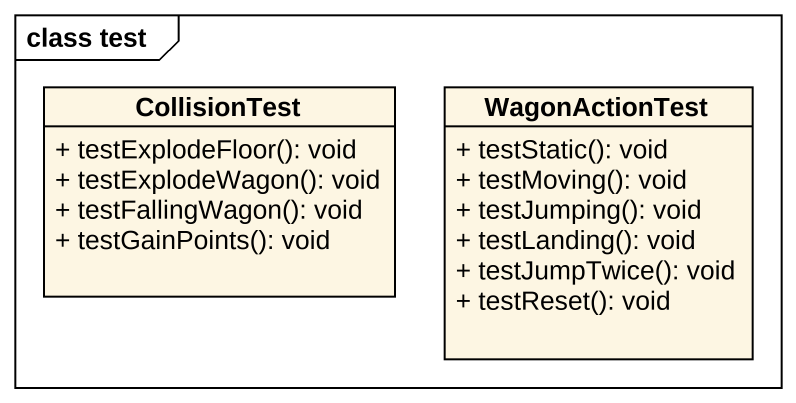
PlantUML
@startuml
mainframe class test
hide circle
hide empty members
skinparam classAttributeIconSize 0
class CollisionTest {
  + testExplodeFloor(): void
  + testExplodeWagon(): void
  + testFallingWagon(): void
  + testGainPoints(): void
}
class WagonActionTest {
  + testStatic(): void
  + testMoving(): void
  + testJumping(): void
  + testLanding(): void
  + testJumpTwice(): void
  + testReset(): void
}
@enduml
